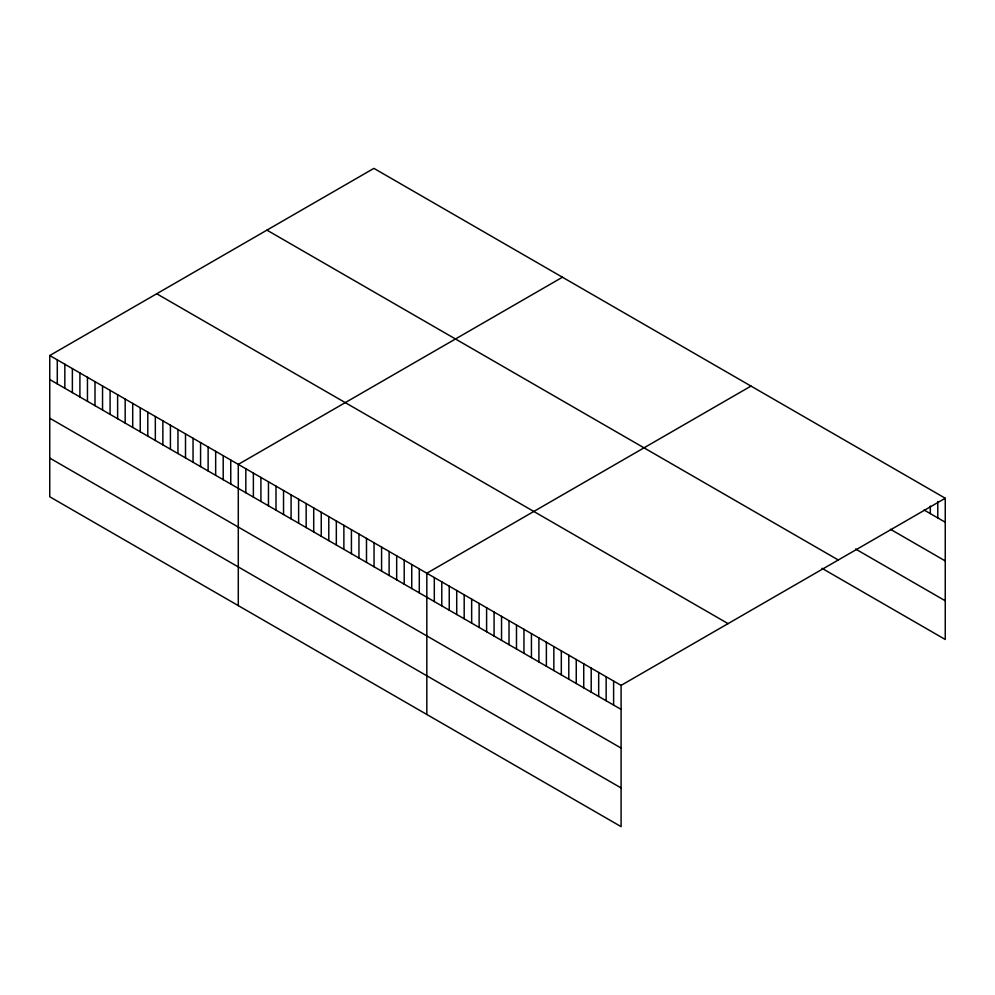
<?xml version="1.0" encoding="UTF-8"?>
<svg xmlns="http://www.w3.org/2000/svg" width="995" height="995" viewBox="0 0 995 995"><rect width="100%" height="100%" fill="white"/><g stroke="black" fill="none" stroke-linecap="round" stroke-linejoin="round"><path stroke-width="1.49" d="M49.75 355.526L621.091 685.381L621.091 826.634L49.75 496.766L49.75 355.526L373.909 168.366L945.25 498.234L945.25 639.474L821.969 568.307M562.449 277.219L238.29 464.379L238.29 605.619M751.001 386.072L426.83 573.232L426.83 714.485M621.091 685.381L945.25 498.234M924.081 510.012L945.25 522.226M890.463 529.29L945.25 560.919M855.588 549.029L945.25 600.781M266.934 230.131L838.275 559.986M156.725 293.761L728.066 623.616M49.75 379.53L621.091 709.385M49.75 418.223L621.091 748.078M49.75 458.086L621.091 787.94M937.775 501.418L937.775 517.922M930.313 506.107L930.313 513.607M613.616 681.065L613.616 705.069M606.142 676.749L606.142 700.754M598.679 672.446L598.679 696.45M591.204 668.13L591.204 692.134M583.729 663.814L583.729 687.819M576.254 659.498L576.254 683.503M568.792 655.183L568.792 679.187M561.317 650.879L561.317 674.871M553.842 646.563L553.842 670.568M546.379 642.248L546.379 666.252M538.904 637.932L538.904 661.936M531.429 633.616L531.429 657.62M523.955 629.3L523.955 653.305M516.492 624.997L516.492 649.001M509.017 620.681L509.017 644.685M501.542 616.365L501.542 640.37M494.08 612.049L494.08 636.054M486.605 607.734L486.605 631.738M479.13 603.43L479.13 627.422M471.655 599.114L471.655 623.119M464.192 594.799L464.192 618.803M456.717 590.483L456.717 614.487M449.242 586.167L449.242 610.171M441.78 581.851L441.78 605.856M434.305 577.548L434.305 601.552M419.293 568.879L419.293 592.883M411.743 564.526L411.743 588.53M404.206 560.173L404.206 584.177M396.669 555.819L396.669 579.811M389.12 551.454L389.12 575.458M381.582 547.101L381.582 571.105M374.045 542.748L374.045 566.752M366.496 538.394L366.496 562.399M358.959 534.041L358.959 558.046M351.422 529.688L351.422 553.693M343.872 525.335L343.872 549.339M336.335 520.982L336.335 544.986M328.785 516.629L328.785 540.633M321.248 512.276L321.248 536.28M313.711 507.923L313.711 531.927M306.161 503.569L306.161 527.561M298.624 499.204L298.624 523.208M291.087 494.851L291.087 518.855M283.538 490.498L283.538 514.502M276.001 486.145L276.001 510.149M268.463 481.791L268.463 505.796M260.914 477.438L260.914 501.443M253.377 473.085L253.377 497.09M245.827 468.732L245.827 492.736M230.753 460.026L230.753 484.03M223.203 455.673L223.203 479.677M215.666 451.32L215.666 475.312M208.129 446.954L208.129 470.958M200.58 442.601L200.58 466.605M193.042 438.248L193.042 462.252M185.505 433.895L185.505 457.899M177.956 429.541L177.956 453.546M170.419 425.188L170.419 449.193M162.869 420.835L162.869 444.84M155.332 416.482L155.332 440.486M147.795 412.129L147.795 436.133M140.245 407.776L140.245 431.78M132.708 403.423L132.708 427.427M125.171 399.07L125.171 423.074M117.621 394.716L117.621 418.708M110.084 390.351L110.084 414.355M102.547 385.998L102.547 410.002M94.998 381.645L94.998 405.649M87.46 377.292L87.46 401.296M79.911 372.938L79.911 396.943M72.374 368.585L72.374 392.59M64.837 364.232L64.837 388.237M57.287 359.879L57.287 383.883"/></g></svg>
